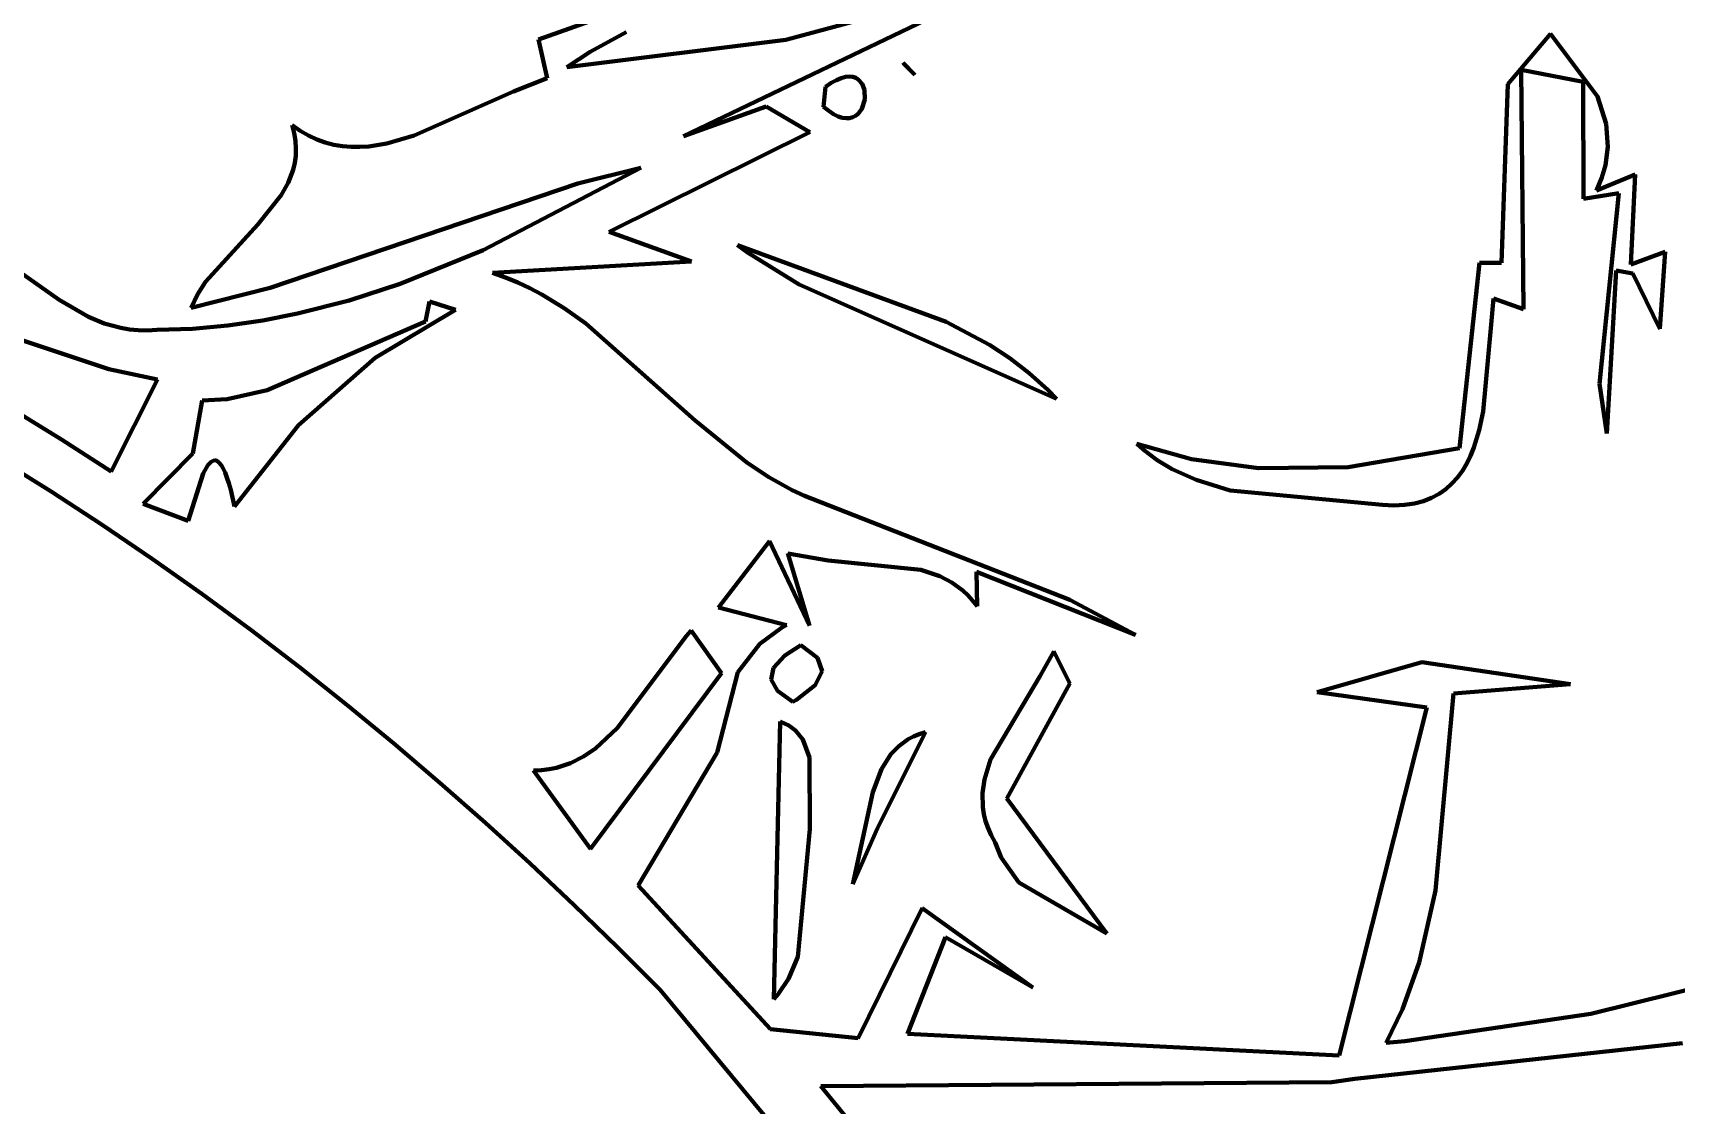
# Model space of a CAD drawing. Header units: millimetres. Extents: x 0 to 10.4, y 0 to 8.2.
# Drawn here: x 2.617 to 3.474, y 4.87 to 5.429 of the extents above; entities that cross this region are included whole.
import ezdxf

# ---------------------------------------------------------------- set-up
doc = ezdxf.new("R2010")
doc.units = ezdxf.units.MM
for name, color, linetype, lineweight in [('color#000000ff', 7, 'CONTINUOUS', 100), ('color#929292ff', 7, 'CONTINUOUS', 100), ('color#ffffffff', 7, 'CONTINUOUS', 100)]:
    doc.layers.add(name, color=color, linetype=linetype, lineweight=lineweight)

msp = doc.modelspace()

# ---------------------------------------------------------------- linework, layer by layer
at = {"layer": 'color#000000ff'}
for p, q in [((2.88043, 5.42588), (3.04952, 5.48601)), ((3.00947, 5.42571), (3.05095, 5.43684)), ((2.92624, 5.42972), (2.90738, 5.4193)), ((3.08232, 5.43597), (2.95613, 5.37545)), ((3.38621, 5.40245), (3.40857, 5.42884)), ((3.40857, 5.42884), (3.43299, 5.39607)), ((2.88494, 5.4056), (2.88043, 5.42588)), ((2.89526, 5.41134), (3.00947, 5.42571)), ((2.90738, 5.4193), (2.89526, 5.41134)), ((2.86732, 5.39874), (2.88494, 5.4056)), ((3.42554, 5.40368), (3.39328, 5.40997)), ((3.39328, 5.40997), (3.39437, 5.28515)), ((3.42576, 5.34266), (3.42554, 5.40368)), ((2.81559, 5.37568), (2.86732, 5.39874)), ((3.38298, 5.30924), (3.38621, 5.40245)), ((3.43299, 5.39607), (3.43761, 5.38188)), ((2.95613, 5.37545), (2.99924, 5.39078)), ((2.99924, 5.39078), (3.022, 5.37751)), ((2.75297, 5.37695), (2.75189, 5.3812)), ((2.75189, 5.3812), (2.75608, 5.37816)), ((2.75362, 5.37286), (2.75297, 5.37695)), ((2.75608, 5.37816), (2.76034, 5.37564)), ((3.022, 5.37751), (2.91733, 5.32537)), ((3.43761, 5.38188), (3.43848, 5.36982)), ((2.75386, 5.36892), (2.75362, 5.37286)), ((2.75372, 5.3651), (2.75386, 5.36892)), ((2.76034, 5.37564), (2.76468, 5.3736)), ((2.76468, 5.3736), (2.76909, 5.37201)), ((2.76909, 5.37201), (2.77355, 5.37086)), ((2.77355, 5.37086), (2.77807, 5.37012)), ((2.77807, 5.37012), (2.78264, 5.36975)), ((2.78264, 5.36975), (2.78726, 5.36974)), ((2.78726, 5.36974), (2.79191, 5.37006)), ((2.79191, 5.37006), (2.80132, 5.37158)), ((2.80132, 5.37158), (2.81559, 5.37568)), ((3.43848, 5.36982), (3.43721, 5.36032)), ((2.75237, 5.35785), (2.75321, 5.36142)), ((2.75321, 5.36142), (2.75372, 5.3651)), ((3.43721, 5.36032), (3.43534, 5.35378)), ((2.74978, 5.35102), (2.75237, 5.35785)), ((2.85161, 5.31582), (2.93389, 5.35878)), ((2.93389, 5.35878), (2.90092, 5.35074)), ((3.43258, 5.34704), (3.45269, 5.35534)), ((3.43534, 5.35378), (3.43258, 5.34704)), ((3.45269, 5.35534), (3.45049, 5.30833)), ((2.73393, 5.32936), (2.74616, 5.34454)), ((2.90092, 5.35074), (2.74036, 5.29617)), ((2.74616, 5.34454), (2.74978, 5.35102)), ((3.44412, 5.34571), (3.42576, 5.34266)), ((3.43414, 5.24614), (3.44412, 5.34571)), ((2.70665, 5.29938), (2.73393, 5.32936)), ((2.91733, 5.32537), (2.96018, 5.31005)), ((2.58581, 5.32125), (2.63029, 5.28997)), ((2.98427, 5.31842), (3.09319, 5.27848)), ((2.98944, 5.31469), (2.98427, 5.31842)), ((2.80827, 5.29831), (2.85161, 5.31582)), ((2.96018, 5.31005), (2.85639, 5.3041)), ((3.01646, 5.29803), (2.98944, 5.31469)), ((3.36107, 5.21247), (3.37156, 5.30921)), ((3.37156, 5.30921), (3.38298, 5.30924)), ((3.45049, 5.30833), (3.46835, 5.31501)), ((3.46835, 5.31501), (3.46555, 5.27487)), ((2.85639, 5.3041), (2.86312, 5.30169)), ((2.86312, 5.30169), (2.86963, 5.29898)), ((3.44278, 5.30523), (3.43796, 5.22024)), ((3.45149, 5.30364), (3.44278, 5.30523)), ((3.46555, 5.27487), (3.45149, 5.30364)), ((2.74036, 5.29617), (2.69922, 5.28583)), ((2.69922, 5.28583), (2.70249, 5.2928)), ((2.70249, 5.2928), (2.70665, 5.29938)), ((2.78168, 5.28969), (2.80827, 5.29831)), ((2.86963, 5.29898), (2.87595, 5.29599)), ((2.87595, 5.29599), (2.88208, 5.29274)), ((2.88208, 5.29274), (2.89387, 5.28555)), ((3.15073, 5.23822), (3.01646, 5.29803)), ((2.63029, 5.28997), (2.64567, 5.28102)), ((2.73655, 5.27919), (2.75472, 5.28276)), ((2.75472, 5.28276), (2.78168, 5.28969)), ((2.79524, 5.2597), (2.83703, 5.28468)), ((2.82354, 5.28915), (2.82148, 5.27864)), ((2.83703, 5.28468), (2.82354, 5.28915)), ((2.89387, 5.28555), (2.9051, 5.27758)), ((3.37871, 5.29061), (3.37757, 5.27714)), ((3.39437, 5.28515), (3.37871, 5.29061)), ((2.64567, 5.28102), (2.65384, 5.27766)), ((2.65384, 5.27766), (2.66245, 5.27529)), ((2.66245, 5.27529), (2.66694, 5.27454)), ((2.66694, 5.27454), (2.67158, 5.2741)), ((2.67158, 5.2741), (2.67636, 5.27401)), ((2.67636, 5.27401), (2.68131, 5.27428)), ((2.68131, 5.27428), (2.69984, 5.27488)), ((2.69984, 5.27488), (2.71826, 5.27654)), ((2.71826, 5.27654), (2.73655, 5.27919)), ((2.82148, 5.27864), (2.73879, 5.24285)), ((2.9051, 5.27758), (2.96226, 5.22697)), ((3.09319, 5.27848), (3.11572, 5.26652)), ((3.37757, 5.27714), (3.37344, 5.23174)), ((2.65611, 5.25375), (2.59651, 5.27356)), ((3.11572, 5.26652), (3.12638, 5.25952)), ((2.75523, 5.22458), (2.79524, 5.2597)), ((3.12638, 5.25952), (3.13654, 5.2517)), ((2.68161, 5.24831), (2.65611, 5.25375)), ((2.65738, 5.20043), (2.68161, 5.24831)), ((3.13654, 5.2517), (3.14615, 5.24296)), ((2.73879, 5.24285), (2.71797, 5.2382)), ((3.14615, 5.24296), (3.15073, 5.23822)), ((3.43796, 5.22024), (3.43414, 5.24614)), ((2.60517, 5.23318), (2.63147, 5.21706)), ((2.7049, 5.23735), (2.70006, 5.20978)), ((2.71797, 5.2382), (2.7049, 5.23735)), ((3.37344, 5.23174), (3.37137, 5.22201)), ((2.72181, 5.18219), (2.75523, 5.22458)), ((2.96226, 5.22697), (2.98916, 5.20515)), ((2.63147, 5.21706), (2.65738, 5.20043)), ((3.19604, 5.21181), (3.19261, 5.21487)), ((3.19261, 5.21487), (3.22123, 5.20689)), ((3.37137, 5.22201), (3.36854, 5.21289)), ((2.62608, 5.18985), (2.5992, 5.20658)), ((2.70006, 5.20978), (2.67416, 5.18353)), ((2.70786, 5.2037), (2.70954, 5.2055)), ((2.70954, 5.2055), (2.71128, 5.2062)), ((2.71128, 5.2062), (2.71217, 5.20607)), ((2.71217, 5.20607), (2.71307, 5.2056)), ((2.71307, 5.2056), (2.71399, 5.20476)), ((3.20332, 5.20633), (3.19604, 5.21181)), ((3.2111, 5.20164), (3.20332, 5.20633)), ((3.22123, 5.20689), (3.25607, 5.20207)), ((3.30289, 5.20266), (3.36107, 5.21247)), ((3.36679, 5.20861), (3.36479, 5.20457)), ((3.36854, 5.21289), (3.36679, 5.20861)), ((2.69765, 5.17461), (2.70543, 5.19928)), ((2.70543, 5.19928), (2.70786, 5.2037)), ((2.71399, 5.20476), (2.71492, 5.20353)), ((2.71492, 5.20353), (2.71587, 5.20189)), ((2.71587, 5.20189), (2.71683, 5.19982)), ((2.71683, 5.19982), (2.7178, 5.19729)), ((2.7178, 5.19729), (2.71878, 5.19429)), ((2.98916, 5.20515), (3.00069, 5.19749)), ((3.00069, 5.19749), (3.01285, 5.19069)), ((3.2236, 5.19594), (3.2111, 5.20164)), ((3.25607, 5.20207), (3.30289, 5.20266)), ((3.35997, 5.19728), (3.35711, 5.19408)), ((3.36253, 5.20078), (3.35997, 5.19728)), ((3.36479, 5.20457), (3.36253, 5.20078)), ((2.65264, 5.17257), (2.62608, 5.18985)), ((2.71878, 5.19429), (2.71978, 5.19078)), ((2.71978, 5.19078), (2.72079, 5.18676)), ((3.01285, 5.19069), (3.01919, 5.18767)), ((3.24144, 5.19048), (3.2236, 5.19594)), ((3.32081, 5.1829), (3.24144, 5.19048)), ((3.35039, 5.18873), (3.34649, 5.18663)), ((3.35393, 5.19122), (3.35039, 5.18873)), ((3.35711, 5.19408), (3.35393, 5.19122)), ((2.67416, 5.18353), (2.69765, 5.17461)), ((2.72079, 5.18676), (2.72181, 5.18219)), ((3.01919, 5.18767), (3.15767, 5.13339)), ((3.32683, 5.18265), (3.32081, 5.1829)), ((3.33239, 5.18293), (3.32683, 5.18265)), ((3.33751, 5.1837), (3.33239, 5.18293)), ((3.3422, 5.18494), (3.33751, 5.1837)), ((3.34649, 5.18663), (3.3422, 5.18494)), ((2.67887, 5.15477), (2.65264, 5.17257)), ((3.00101, 5.16408), (2.97427, 5.12948)), ((3.02186, 5.11998), (3.00101, 5.16408)), ((2.70476, 5.13646), (2.67887, 5.15477)), ((3.03166, 5.15387), (3.01061, 5.15759)), ((3.01061, 5.15759), (3.02186, 5.11998)), ((3.07988, 5.14906), (3.03166, 5.15387)), ((3.08992, 5.14568), (3.07988, 5.14906)), ((3.09611, 5.14246), (3.08992, 5.14568)), ((3.192, 5.11509), (3.10907, 5.14807)), ((3.10907, 5.14807), (3.10933, 5.13005)), ((3.10182, 5.13831), (3.09611, 5.14246)), ((3.10448, 5.13584), (3.10182, 5.13831)), ((2.7303, 5.11766), (2.70476, 5.13646)), ((2.97427, 5.12948), (3.00992, 5.12021)), ((3.10698, 5.13309), (3.10448, 5.13584)), ((3.10933, 5.13005), (3.10698, 5.13309)), ((3.15767, 5.13339), (3.192, 5.11509)), ((3.00992, 5.12021), (3.0073, 5.11881)), ((2.7555, 5.09839), (2.7303, 5.11766)), ((2.95767, 5.11464), (2.92144, 5.0665)), ((2.96016, 5.11741), (2.95767, 5.11464)), ((2.97588, 5.0952), (2.96016, 5.11741)), ((3.0073, 5.11881), (2.99595, 5.11046)), ((2.99595, 5.11046), (2.98451, 5.09568)), ((3.14214, 5.09369), (3.14934, 5.10647)), ((3.14934, 5.10647), (3.15772, 5.0897)), ((2.78034, 5.07868), (2.7555, 5.09839)), ((2.90759, 5.00342), (2.97588, 5.0952)), ((2.98451, 5.09568), (2.97373, 5.05373)), ((3.2868, 5.08529), (3.34145, 5.10095)), ((3.34145, 5.10095), (3.41893, 5.08934)), ((3.11635, 5.05014), (3.14214, 5.09369)), ((3.15772, 5.0897), (3.12482, 5.02977)), ((3.34401, 5.07718), (3.2868, 5.08529)), ((3.41893, 5.08934), (3.35799, 5.08453)), ((2.80483, 5.05853), (2.78034, 5.07868)), ((3.29824, 4.89558), (3.34401, 5.07718)), ((3.35799, 5.08453), (3.34856, 4.98165)), ((3.0033, 4.92503), (3.00661, 5.06995)), ((3.00661, 5.06995), (3.01099, 5.06785)), ((2.92144, 5.0665), (2.91012, 5.05584)), ((3.01099, 5.06785), (3.01451, 5.06526)), ((3.01451, 5.06526), (3.01839, 5.06057)), ((3.01839, 5.06057), (3.02183, 5.05105)), ((3.08232, 5.06426), (3.05725, 5.01421)), ((3.06842, 5.0571), (3.0733, 5.06065)), ((3.0733, 5.06065), (3.07607, 5.06209)), ((3.07607, 5.06209), (3.07907, 5.0633)), ((3.07907, 5.0633), (3.08232, 5.06426)), ((2.82895, 5.03798), (2.80483, 5.05853)), ((2.90387, 5.05156), (2.89714, 5.04816)), ((2.91012, 5.05584), (2.90387, 5.05156)), ((2.97373, 5.05373), (2.93235, 4.9843)), ((3.02183, 5.05105), (3.02209, 5.01378)), ((3.05947, 5.04509), (3.06433, 5.05278)), ((3.06433, 5.05278), (3.06842, 5.0571)), ((2.88197, 5.04453), (2.87778, 5.04438)), ((2.87778, 5.04438), (2.90759, 5.00342)), ((2.886, 5.045), (2.88197, 5.04453)), ((2.88986, 5.04577), (2.886, 5.045)), ((2.89714, 5.04816), (2.88986, 5.04577)), ((3.05489, 5.03311), (3.05947, 5.04509)), ((3.11313, 5.03961), (3.11635, 5.05014)), ((2.8527, 5.01704), (2.82895, 5.03798)), ((3.11216, 5.03248), (3.11313, 5.03961)), ((3.04447, 4.98505), (3.05489, 5.03311)), ((3.11231, 5.02526), (3.11216, 5.03248)), ((3.11287, 5.02162), (3.11231, 5.02526)), ((3.12482, 5.02977), (3.17698, 4.95932)), ((2.87608, 4.99573), (2.8527, 5.01704)), ((3.11377, 5.01796), (3.11287, 5.02162)), ((3.11503, 5.01427), (3.11377, 5.01796)), ((3.02209, 5.01378), (3.01581, 4.94712)), ((3.05725, 5.01421), (3.04447, 4.98505)), ((3.11667, 5.01056), (3.11503, 5.01427)), ((3.11873, 5.00682), (3.11667, 5.01056)), ((3.1219, 4.99899), (3.11873, 5.00682)), ((2.89908, 4.97408), (2.87608, 4.99573)), ((3.13106, 4.98593), (3.1219, 4.99899)), ((2.93235, 4.9843), (3.00155, 4.90928)), ((3.17698, 4.95932), (3.13106, 4.98593)), ((2.9217, 4.9521), (2.89908, 4.97408)), ((3.34856, 4.98165), (3.33995, 4.94407)), ((3.04729, 4.90468), (3.0807, 4.97255)), ((3.0807, 4.97255), (3.13832, 4.93101)), ((3.09278, 4.95739), (3.07296, 4.90693)), ((3.13832, 4.93101), (3.09278, 4.95739)), ((2.94393, 4.92981), (2.9217, 4.9521)), ((3.01581, 4.94712), (3.01094, 4.9356)), ((3.33995, 4.94407), (3.33126, 4.91985)), ((3.01094, 4.9356), (3.00551, 4.92757)), ((3.42965, 4.91731), (3.5153, 4.93871)), ((3.0287, 4.82767), (2.94393, 4.92981)), ((3.00551, 4.92757), (3.0033, 4.92503)), ((3.33126, 4.91985), (3.32281, 4.90224)), ((3.33259, 4.90311), (3.42965, 4.91731)), ((3.00155, 4.90928), (3.04729, 4.90468)), ((3.07296, 4.90693), (3.29824, 4.89558)), ((3.47743, 4.90211), (3.30641, 4.88344)), ((3.32281, 4.90224), (3.33259, 4.90311)), ((3.29434, 4.88173), (3.02768, 4.87962)), ((3.02768, 4.87962), (3.1269, 4.75882)), ((3.30641, 4.88344), (3.29434, 4.88173))]:
    msp.add_line(p, q, dxfattribs=at)
at = {"layer": 'color#929292ff'}
for p, q in [((3.07065, 5.41361), (3.07683, 5.40732)), ((3.07148, 5.41277), (3.07065, 5.41361)), ((3.07683, 5.40732), (3.07148, 5.41277)), ((3.0302, 5.40113), (3.03315, 5.40316)), ((3.03315, 5.40316), (3.03587, 5.40467)), ((3.03587, 5.40467), (3.03835, 5.4057)), ((3.03835, 5.4057), (3.04059, 5.40628)), ((3.04059, 5.40628), (3.04261, 5.40646)), ((3.04261, 5.40646), (3.0444, 5.40626)), ((3.0444, 5.40626), (3.04597, 5.40574)), ((3.04597, 5.40574), (3.04731, 5.40493)), ((3.04731, 5.40493), (3.04934, 5.4026)), ((3.04934, 5.4026), (3.05053, 5.39958)), ((3.02919, 5.39072), (3.0302, 5.40113)), ((3.05075, 5.39446), (3.04917, 5.38957)), ((3.05053, 5.39958), (3.05075, 5.39446)), ((3.03187, 5.38853), (3.02919, 5.39072)), ((3.03439, 5.38687), (3.03187, 5.38853)), ((3.03673, 5.3857), (3.03439, 5.38687)), ((3.03891, 5.385), (3.03673, 5.3857)), ((3.04587, 5.38597), (3.04439, 5.38524)), ((3.04715, 5.38696), (3.04587, 5.38597)), ((3.04917, 5.38957), (3.04715, 5.38696)), ((3.04091, 5.38471), (3.03891, 5.385)), ((3.04274, 5.38481), (3.04091, 5.38471)), ((3.04439, 5.38524), (3.04274, 5.38481)), ((3.00305, 5.09797), (3.0089, 5.10428)), ((3.0089, 5.10428), (3.0173, 5.10968)), ((3.0173, 5.10968), (3.02597, 5.10315)), ((3.02597, 5.10315), (3.0285, 5.09624)), ((3.00182, 5.09184), (3.00305, 5.09797)), ((3.0285, 5.09624), (3.02488, 5.08895)), ((3.00521, 5.08591), (3.00182, 5.09184)), ((3.01322, 5.08016), (3.00521, 5.08591)), ((3.02488, 5.08895), (3.01512, 5.08129)), ((3.01512, 5.08129), (3.01322, 5.08016))]:
    msp.add_line(p, q, dxfattribs=at)
at = {"layer": 'color#ffffffff'}
for p, q in [((3.04952, 5.48601), (2.88043, 5.42588)), ((3.05095, 5.43684), (3.00947, 5.42571)), ((2.90738, 5.4193), (2.92624, 5.42972)), ((2.95613, 5.37545), (3.08232, 5.43597)), ((3.40857, 5.42884), (3.38621, 5.40245)), ((3.43299, 5.39607), (3.40857, 5.42884)), ((2.88043, 5.42588), (2.88494, 5.4056)), ((3.00947, 5.42571), (2.89526, 5.41134)), ((2.89526, 5.41134), (2.90738, 5.4193)), ((3.07065, 5.41361), (3.07148, 5.41277)), ((3.07683, 5.40732), (3.07065, 5.41361)), ((3.07148, 5.41277), (3.07683, 5.40732)), ((2.88494, 5.4056), (2.86732, 5.39874)), ((3.03315, 5.40316), (3.0302, 5.40113)), ((3.03587, 5.40467), (3.03315, 5.40316)), ((3.03835, 5.4057), (3.03587, 5.40467)), ((3.04059, 5.40628), (3.03835, 5.4057)), ((3.04261, 5.40646), (3.04059, 5.40628)), ((3.0444, 5.40626), (3.04261, 5.40646)), ((3.04597, 5.40574), (3.0444, 5.40626)), ((3.04731, 5.40493), (3.04597, 5.40574)), ((3.04934, 5.4026), (3.04731, 5.40493)), ((3.05053, 5.39958), (3.04934, 5.4026)), ((3.39437, 5.28515), (3.39328, 5.40997)), ((3.39328, 5.40997), (3.42554, 5.40368)), ((3.42554, 5.40368), (3.42576, 5.34266)), ((2.86732, 5.39874), (2.81559, 5.37568)), ((3.0302, 5.40113), (3.02919, 5.39072)), ((3.04917, 5.38957), (3.05075, 5.39446)), ((3.05075, 5.39446), (3.05053, 5.39958)), ((3.38621, 5.40245), (3.38298, 5.30924)), ((3.43761, 5.38188), (3.43299, 5.39607)), ((2.99924, 5.39078), (2.95613, 5.37545)), ((3.022, 5.37751), (2.99924, 5.39078)), ((3.02919, 5.39072), (3.03187, 5.38853)), ((3.03187, 5.38853), (3.03439, 5.38687)), ((3.03439, 5.38687), (3.03673, 5.3857)), ((3.03673, 5.3857), (3.03891, 5.385)), ((3.04439, 5.38524), (3.04587, 5.38597)), ((3.04587, 5.38597), (3.04715, 5.38696)), ((3.04715, 5.38696), (3.04917, 5.38957)), ((2.75608, 5.37816), (2.75189, 5.3812)), ((2.75189, 5.3812), (2.75297, 5.37695)), ((2.75297, 5.37695), (2.75362, 5.37286)), ((2.76034, 5.37564), (2.75608, 5.37816)), ((2.91733, 5.32537), (3.022, 5.37751)), ((3.03891, 5.385), (3.04091, 5.38471)), ((3.04091, 5.38471), (3.04274, 5.38481)), ((3.04274, 5.38481), (3.04439, 5.38524)), ((3.43848, 5.36982), (3.43761, 5.38188)), ((2.75362, 5.37286), (2.75386, 5.36892)), ((2.75386, 5.36892), (2.75372, 5.3651)), ((2.76468, 5.3736), (2.76034, 5.37564)), ((2.76909, 5.37201), (2.76468, 5.3736)), ((2.77355, 5.37086), (2.76909, 5.37201)), ((2.77807, 5.37012), (2.77355, 5.37086)), ((2.78264, 5.36975), (2.77807, 5.37012)), ((2.78726, 5.36974), (2.78264, 5.36975)), ((2.79191, 5.37006), (2.78726, 5.36974)), ((2.80132, 5.37158), (2.79191, 5.37006)), ((2.81559, 5.37568), (2.80132, 5.37158)), ((3.43721, 5.36032), (3.43848, 5.36982)), ((2.75321, 5.36142), (2.75237, 5.35785)), ((2.75372, 5.3651), (2.75321, 5.36142)), ((3.43534, 5.35378), (3.43721, 5.36032)), ((2.75237, 5.35785), (2.74978, 5.35102)), ((2.93389, 5.35878), (2.85161, 5.31582)), ((2.90092, 5.35074), (2.93389, 5.35878)), ((3.45269, 5.35534), (3.43258, 5.34704)), ((3.43258, 5.34704), (3.43534, 5.35378)), ((3.45049, 5.30833), (3.45269, 5.35534)), ((2.74616, 5.34454), (2.73393, 5.32936)), ((2.74036, 5.29617), (2.90092, 5.35074)), ((2.74978, 5.35102), (2.74616, 5.34454)), ((3.42576, 5.34266), (3.44412, 5.34571)), ((3.44412, 5.34571), (3.43414, 5.24614)), ((2.73393, 5.32936), (2.70665, 5.29938)), ((2.96018, 5.31005), (2.91733, 5.32537)), ((2.63029, 5.28997), (2.58581, 5.32125)), ((2.98427, 5.31842), (2.98944, 5.31469)), ((3.09319, 5.27848), (2.98427, 5.31842)), ((2.85161, 5.31582), (2.80827, 5.29831)), ((2.85639, 5.3041), (2.96018, 5.31005)), ((2.98944, 5.31469), (3.01646, 5.29803)), ((3.37156, 5.30921), (3.36107, 5.21247)), ((3.38298, 5.30924), (3.37156, 5.30921)), ((3.46835, 5.31501), (3.45049, 5.30833)), ((3.46555, 5.27487), (3.46835, 5.31501)), ((2.86312, 5.30169), (2.85639, 5.3041)), ((2.86963, 5.29898), (2.86312, 5.30169)), ((3.43796, 5.22024), (3.44278, 5.30523)), ((3.44278, 5.30523), (3.45149, 5.30364)), ((3.45149, 5.30364), (3.46555, 5.27487)), ((2.69922, 5.28583), (2.74036, 5.29617)), ((2.70249, 5.2928), (2.69922, 5.28583)), ((2.70665, 5.29938), (2.70249, 5.2928)), ((2.80827, 5.29831), (2.78168, 5.28969)), ((2.87595, 5.29599), (2.86963, 5.29898)), ((2.88208, 5.29274), (2.87595, 5.29599)), ((2.89387, 5.28555), (2.88208, 5.29274)), ((3.01646, 5.29803), (3.15073, 5.23822)), ((2.64567, 5.28102), (2.63029, 5.28997)), ((2.75472, 5.28276), (2.73655, 5.27919)), ((2.78168, 5.28969), (2.75472, 5.28276)), ((2.83703, 5.28468), (2.79524, 5.2597)), ((2.82148, 5.27864), (2.82354, 5.28915)), ((2.82354, 5.28915), (2.83703, 5.28468)), ((2.9051, 5.27758), (2.89387, 5.28555)), ((3.37757, 5.27714), (3.37871, 5.29061)), ((3.37871, 5.29061), (3.39437, 5.28515)), ((2.65384, 5.27766), (2.64567, 5.28102)), ((2.66245, 5.27529), (2.65384, 5.27766)), ((2.66694, 5.27454), (2.66245, 5.27529)), ((2.67158, 5.2741), (2.66694, 5.27454)), ((2.67636, 5.27401), (2.67158, 5.2741)), ((2.68131, 5.27428), (2.67636, 5.27401)), ((2.69984, 5.27488), (2.68131, 5.27428)), ((2.71826, 5.27654), (2.69984, 5.27488)), ((2.73655, 5.27919), (2.71826, 5.27654)), ((2.73879, 5.24285), (2.82148, 5.27864)), ((2.96226, 5.22697), (2.9051, 5.27758)), ((3.11572, 5.26652), (3.09319, 5.27848)), ((3.37344, 5.23174), (3.37757, 5.27714)), ((2.59651, 5.27356), (2.65611, 5.25375)), ((3.12638, 5.25952), (3.11572, 5.26652)), ((2.79524, 5.2597), (2.75523, 5.22458)), ((3.13654, 5.2517), (3.12638, 5.25952)), ((2.65611, 5.25375), (2.68161, 5.24831)), ((2.68161, 5.24831), (2.65738, 5.20043)), ((3.14615, 5.24296), (3.13654, 5.2517)), ((2.71797, 5.2382), (2.73879, 5.24285)), ((3.15073, 5.23822), (3.14615, 5.24296)), ((3.43414, 5.24614), (3.43796, 5.22024)), ((2.63147, 5.21706), (2.60517, 5.23318)), ((2.70006, 5.20978), (2.7049, 5.23735)), ((2.7049, 5.23735), (2.71797, 5.2382)), ((3.37137, 5.22201), (3.37344, 5.23174)), ((2.75523, 5.22458), (2.72181, 5.18219)), ((2.98916, 5.20515), (2.96226, 5.22697)), ((2.65738, 5.20043), (2.63147, 5.21706)), ((3.22123, 5.20689), (3.19261, 5.21487)), ((3.19261, 5.21487), (3.19604, 5.21181)), ((3.36854, 5.21289), (3.37137, 5.22201)), ((2.5992, 5.20658), (2.62608, 5.18985)), ((2.67416, 5.18353), (2.70006, 5.20978)), ((2.70954, 5.2055), (2.70786, 5.2037)), ((2.71128, 5.2062), (2.70954, 5.2055)), ((2.71217, 5.20607), (2.71128, 5.2062)), ((2.71307, 5.2056), (2.71217, 5.20607)), ((2.71399, 5.20476), (2.71307, 5.2056)), ((3.19604, 5.21181), (3.20332, 5.20633)), ((3.20332, 5.20633), (3.2111, 5.20164)), ((3.25607, 5.20207), (3.22123, 5.20689)), ((3.36107, 5.21247), (3.30289, 5.20266)), ((3.36479, 5.20457), (3.36679, 5.20861)), ((3.36679, 5.20861), (3.36854, 5.21289)), ((2.70543, 5.19928), (2.69765, 5.17461)), ((2.70786, 5.2037), (2.70543, 5.19928)), ((2.71492, 5.20353), (2.71399, 5.20476)), ((2.71587, 5.20189), (2.71492, 5.20353)), ((2.71683, 5.19982), (2.71587, 5.20189)), ((2.7178, 5.19729), (2.71683, 5.19982)), ((2.71878, 5.19429), (2.7178, 5.19729)), ((3.00069, 5.19749), (2.98916, 5.20515)), ((3.01285, 5.19069), (3.00069, 5.19749)), ((3.2111, 5.20164), (3.2236, 5.19594)), ((3.30289, 5.20266), (3.25607, 5.20207)), ((3.35711, 5.19408), (3.35997, 5.19728)), ((3.35997, 5.19728), (3.36253, 5.20078)), ((3.36253, 5.20078), (3.36479, 5.20457)), ((2.62608, 5.18985), (2.65264, 5.17257)), ((2.71978, 5.19078), (2.71878, 5.19429)), ((2.72079, 5.18676), (2.71978, 5.19078)), ((3.01919, 5.18767), (3.01285, 5.19069)), ((3.2236, 5.19594), (3.24144, 5.19048)), ((3.24144, 5.19048), (3.32081, 5.1829)), ((3.34649, 5.18663), (3.35039, 5.18873)), ((3.35039, 5.18873), (3.35393, 5.19122)), ((3.35393, 5.19122), (3.35711, 5.19408)), ((2.69765, 5.17461), (2.67416, 5.18353)), ((2.72181, 5.18219), (2.72079, 5.18676)), ((3.15767, 5.13339), (3.01919, 5.18767)), ((3.32081, 5.1829), (3.32683, 5.18265)), ((3.32683, 5.18265), (3.33239, 5.18293)), ((3.33239, 5.18293), (3.33751, 5.1837)), ((3.33751, 5.1837), (3.3422, 5.18494)), ((3.3422, 5.18494), (3.34649, 5.18663)), ((2.65264, 5.17257), (2.67887, 5.15477)), ((2.97427, 5.12948), (3.00101, 5.16408)), ((3.00101, 5.16408), (3.02186, 5.11998)), ((2.67887, 5.15477), (2.70476, 5.13646)), ((3.02186, 5.11998), (3.01061, 5.15759)), ((3.01061, 5.15759), (3.03166, 5.15387)), ((3.03166, 5.15387), (3.07988, 5.14906)), ((3.07988, 5.14906), (3.08992, 5.14568)), ((3.08992, 5.14568), (3.09611, 5.14246)), ((3.10933, 5.13005), (3.10907, 5.14807)), ((3.10907, 5.14807), (3.192, 5.11509)), ((3.09611, 5.14246), (3.10182, 5.13831)), ((3.10182, 5.13831), (3.10448, 5.13584)), ((2.70476, 5.13646), (2.7303, 5.11766)), ((3.00992, 5.12021), (2.97427, 5.12948)), ((3.10448, 5.13584), (3.10698, 5.13309)), ((3.10698, 5.13309), (3.10933, 5.13005)), ((3.192, 5.11509), (3.15767, 5.13339)), ((3.0073, 5.11881), (3.00992, 5.12021)), ((2.7303, 5.11766), (2.7555, 5.09839)), ((2.92144, 5.0665), (2.95767, 5.11464)), ((2.95767, 5.11464), (2.96016, 5.11741)), ((2.96016, 5.11741), (2.97588, 5.0952)), ((2.99595, 5.11046), (3.0073, 5.11881)), ((2.98451, 5.09568), (2.99595, 5.11046)), ((3.0089, 5.10428), (3.00305, 5.09797)), ((3.0173, 5.10968), (3.0089, 5.10428)), ((3.02597, 5.10315), (3.0173, 5.10968)), ((3.0285, 5.09624), (3.02597, 5.10315)), ((3.14934, 5.10647), (3.14214, 5.09369)), ((3.15772, 5.0897), (3.14934, 5.10647)), ((2.7555, 5.09839), (2.78034, 5.07868)), ((2.97588, 5.0952), (2.90759, 5.00342)), ((2.97373, 5.05373), (2.98451, 5.09568)), ((3.00305, 5.09797), (3.00182, 5.09184)), ((3.02488, 5.08895), (3.0285, 5.09624)), ((3.34145, 5.10095), (3.2868, 5.08529)), ((3.41893, 5.08934), (3.34145, 5.10095)), ((3.00182, 5.09184), (3.00521, 5.08591)), ((3.00521, 5.08591), (3.01322, 5.08016)), ((3.01512, 5.08129), (3.02488, 5.08895)), ((3.14214, 5.09369), (3.11635, 5.05014)), ((3.12482, 5.02977), (3.15772, 5.0897)), ((3.2868, 5.08529), (3.34401, 5.07718)), ((3.35799, 5.08453), (3.41893, 5.08934)), ((2.78034, 5.07868), (2.80483, 5.05853)), ((3.01322, 5.08016), (3.01512, 5.08129)), ((3.34401, 5.07718), (3.29824, 4.89558)), ((3.34856, 4.98165), (3.35799, 5.08453)), ((3.00661, 5.06995), (3.0033, 4.92503)), ((3.01099, 5.06785), (3.00661, 5.06995)), ((2.91012, 5.05584), (2.92144, 5.0665)), ((3.01451, 5.06526), (3.01099, 5.06785)), ((3.01839, 5.06057), (3.01451, 5.06526)), ((3.02183, 5.05105), (3.01839, 5.06057)), ((3.05725, 5.01421), (3.08232, 5.06426)), ((3.0733, 5.06065), (3.06842, 5.0571)), ((3.07607, 5.06209), (3.0733, 5.06065)), ((3.07907, 5.0633), (3.07607, 5.06209)), ((3.08232, 5.06426), (3.07907, 5.0633)), ((2.80483, 5.05853), (2.82895, 5.03798)), ((2.89714, 5.04816), (2.90387, 5.05156)), ((2.90387, 5.05156), (2.91012, 5.05584)), ((2.93235, 4.9843), (2.97373, 5.05373)), ((3.02209, 5.01378), (3.02183, 5.05105)), ((3.06433, 5.05278), (3.05947, 5.04509)), ((3.06842, 5.0571), (3.06433, 5.05278)), ((2.87778, 5.04438), (2.88197, 5.04453)), ((2.90759, 5.00342), (2.87778, 5.04438)), ((2.88197, 5.04453), (2.886, 5.045)), ((2.886, 5.045), (2.88986, 5.04577)), ((2.88986, 5.04577), (2.89714, 5.04816)), ((3.05947, 5.04509), (3.05489, 5.03311)), ((3.11635, 5.05014), (3.11313, 5.03961)), ((2.82895, 5.03798), (2.8527, 5.01704)), ((3.11313, 5.03961), (3.11216, 5.03248)), ((3.05489, 5.03311), (3.04447, 4.98505)), ((3.11216, 5.03248), (3.11231, 5.02526)), ((3.11231, 5.02526), (3.11287, 5.02162)), ((3.17698, 4.95932), (3.12482, 5.02977)), ((2.8527, 5.01704), (2.87608, 4.99573)), ((3.11287, 5.02162), (3.11377, 5.01796)), ((3.11377, 5.01796), (3.11503, 5.01427)), ((3.01581, 4.94712), (3.02209, 5.01378)), ((3.04447, 4.98505), (3.05725, 5.01421)), ((3.11503, 5.01427), (3.11667, 5.01056)), ((3.11667, 5.01056), (3.11873, 5.00682)), ((3.11873, 5.00682), (3.1219, 4.99899)), ((2.87608, 4.99573), (2.89908, 4.97408)), ((3.1219, 4.99899), (3.13106, 4.98593)), ((3.00155, 4.90928), (2.93235, 4.9843)), ((3.13106, 4.98593), (3.17698, 4.95932)), ((2.89908, 4.97408), (2.9217, 4.9521)), ((3.33995, 4.94407), (3.34856, 4.98165)), ((3.0807, 4.97255), (3.04729, 4.90468)), ((3.13832, 4.93101), (3.0807, 4.97255)), ((3.07296, 4.90693), (3.09278, 4.95739)), ((3.09278, 4.95739), (3.13832, 4.93101)), ((2.9217, 4.9521), (2.94393, 4.92981)), ((3.01094, 4.9356), (3.01581, 4.94712)), ((3.33126, 4.91985), (3.33995, 4.94407)), ((3.00551, 4.92757), (3.01094, 4.9356)), ((3.5153, 4.93871), (3.42965, 4.91731)), ((2.94393, 4.92981), (3.0287, 4.82767)), ((3.0033, 4.92503), (3.00551, 4.92757)), ((3.32281, 4.90224), (3.33126, 4.91985)), ((3.42965, 4.91731), (3.33259, 4.90311)), ((3.04729, 4.90468), (3.00155, 4.90928)), ((3.29824, 4.89558), (3.07296, 4.90693)), ((3.30641, 4.88344), (3.47743, 4.90211)), ((3.33259, 4.90311), (3.32281, 4.90224)), ((3.02768, 4.87962), (3.29434, 4.88173)), ((3.1269, 4.75882), (3.02768, 4.87962)), ((3.29434, 4.88173), (3.30641, 4.88344))]:
    msp.add_line(p, q, dxfattribs=at)

doc.saveas('drawing.dxf')
